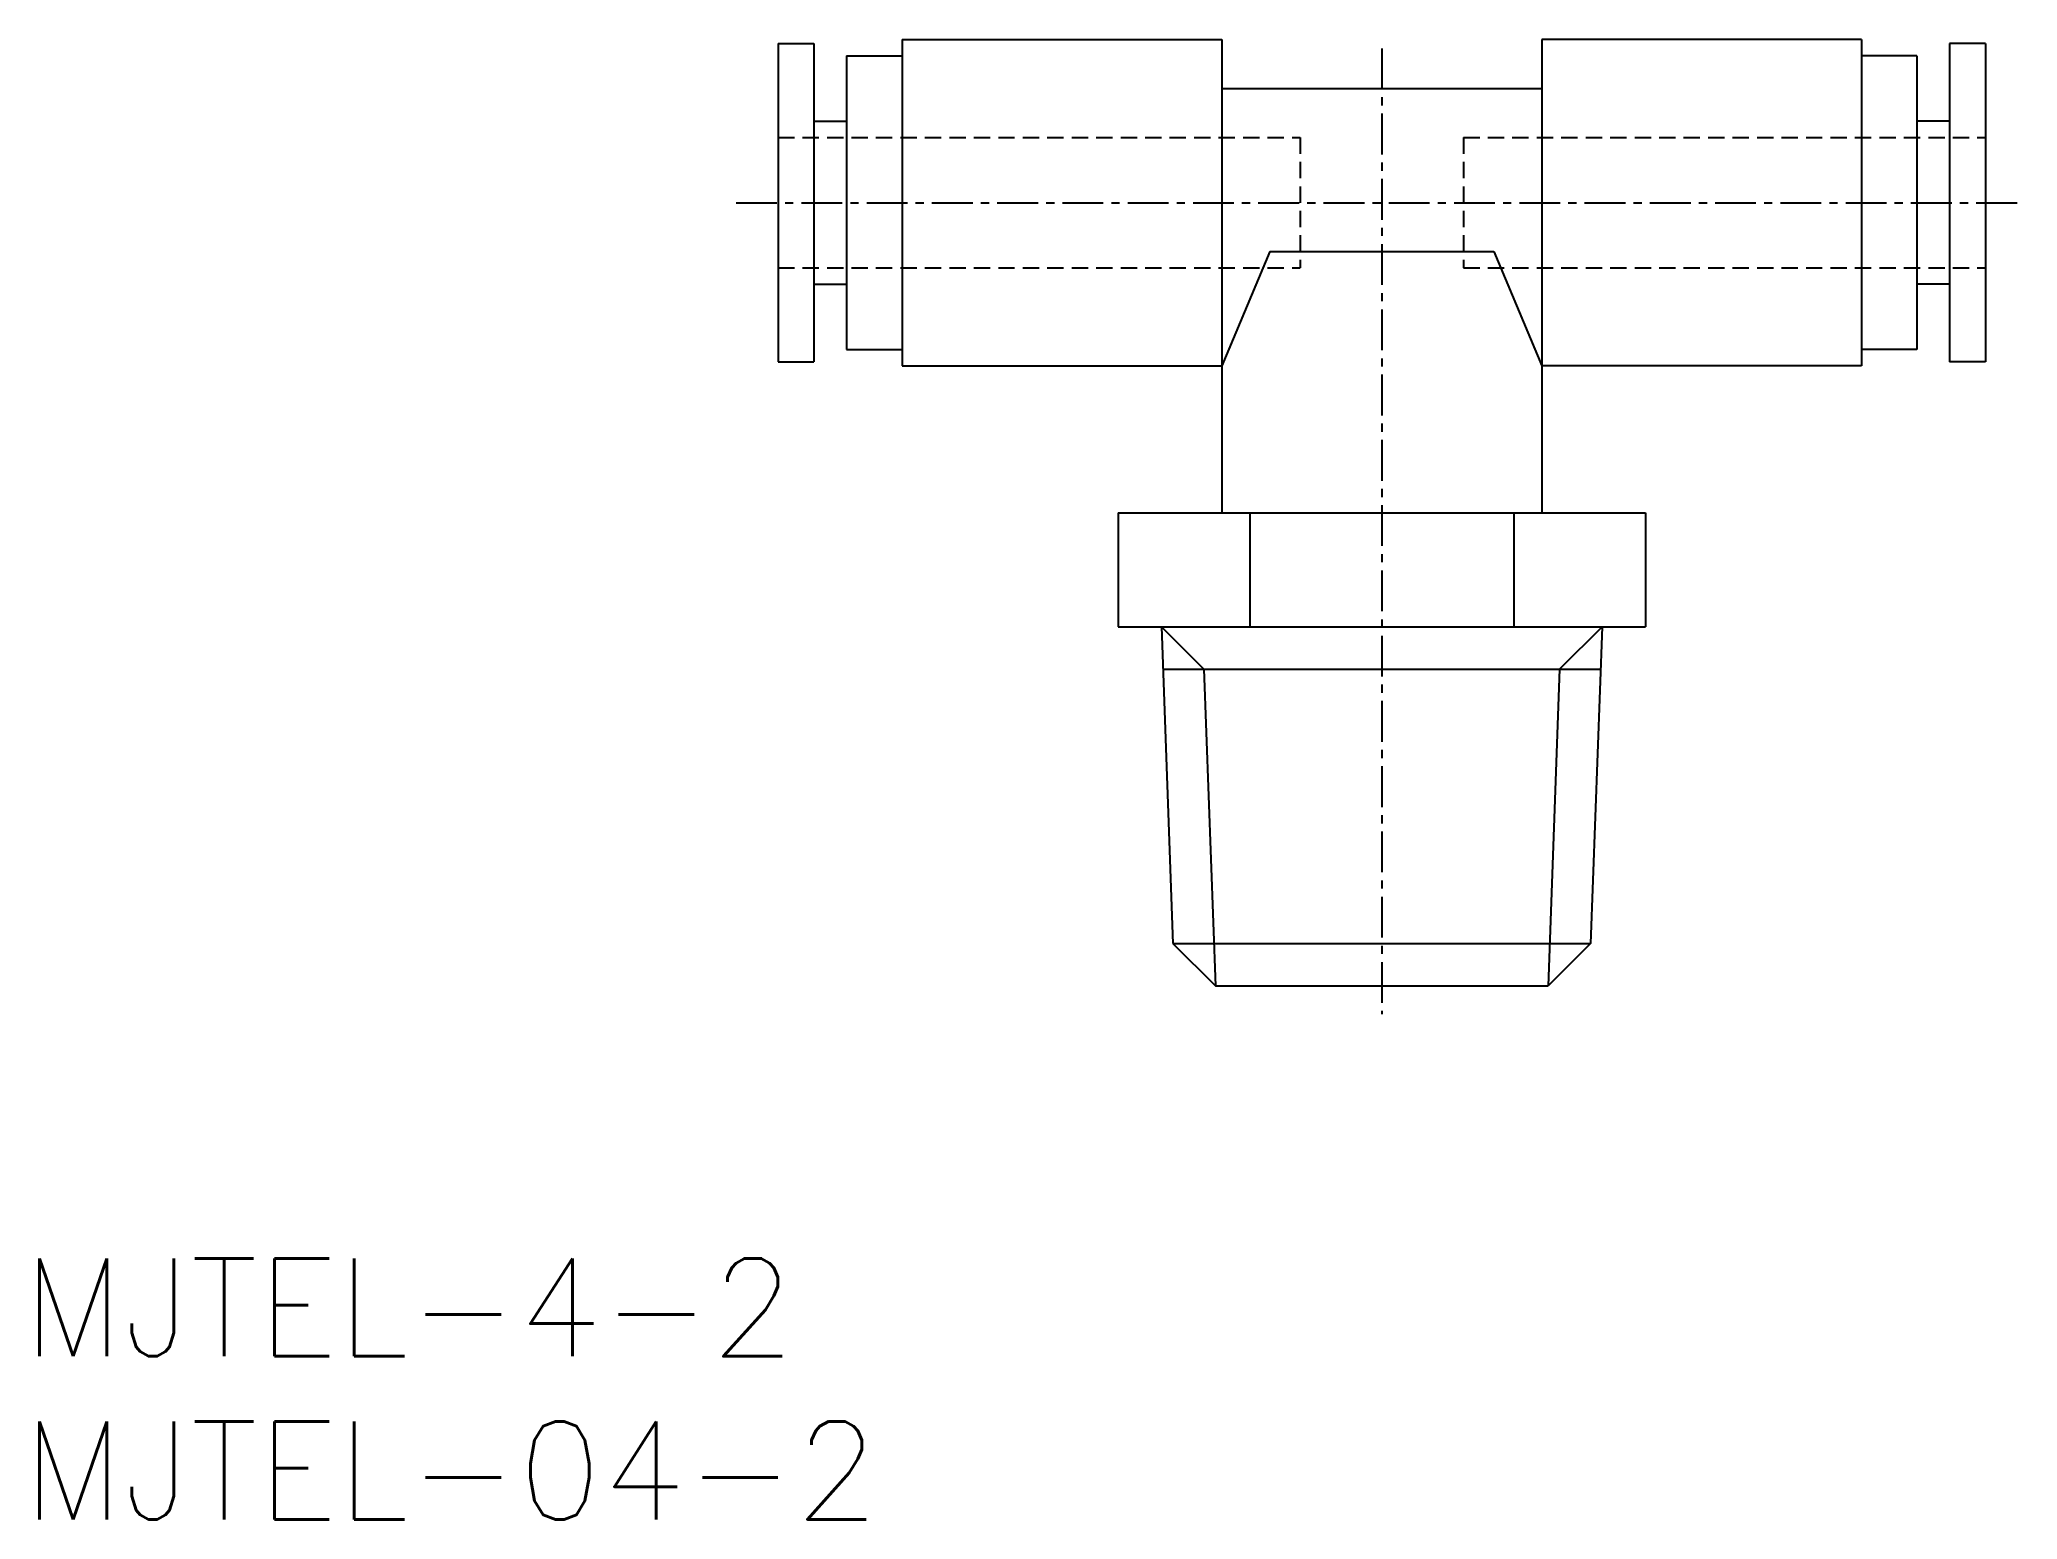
# Model space of a CAD drawing. Extents: x 0.5 to 61.1, y 0 to 45.4.
import ezdxf

# ---------------------------------------------------------------- set-up
doc = ezdxf.new("R2010")
doc.units = 0
doc.linetypes.add('CENTER', pattern=[2, 1.25, -0.25, 0.25, -0.25])
doc.linetypes.add('DASHED', pattern=[0.75, 0.5, -0.25])
doc.layers.get('0').update_dxf_attribs({"linetype": 'CONTINUOUS'})
doc.layers.add('CENTER', color=1, linetype='CENTER')
doc.styles.get("Standard").update_dxf_attribs({"font": 'txt.shx'})

# ---------------------------------------------------------------- blocks, each defined once
blk = doc.blocks.new('*U5')
at = {"color": 7, "linetype": 'CONTINUOUS'}
blk.add_text('MJTEL-04-2', height=3, dxfattribs=at).set_placement((0, 0))
blk = doc.blocks.new('*U6')
at = {"color": 7, "linetype": 'CONTINUOUS'}
blk.add_text('MJTEL-4-2', height=3, dxfattribs=at).set_placement((0, 5))

msp = doc.modelspace()

# ---------------------------------------------------------------- linework, layer by layer
at = {"color": 7, "linetype": 'CONTINUOUS'}
for p, q in [((23.145, 45.228), (24.245, 45.228)), ((23.145, 45.228), (23.145, 35.478)), ((24.245, 45.228), (24.245, 35.478)), ((25.245, 44.853), (26.945, 44.853)), ((25.245, 44.853), (25.245, 35.853)), ((26.945, 45.353), (36.745, 45.353)), ((26.945, 45.353), (26.945, 35.353)), ((36.745, 45.353), (36.745, 30.853)), ((46.545, 45.353), (46.545, 30.853)), ((56.345, 45.353), (46.545, 45.353)), ((56.345, 45.353), (56.345, 35.353)), ((58.045, 44.853), (56.345, 44.853)), ((58.045, 44.853), (58.045, 35.853)), ((60.145, 45.228), (59.045, 45.228)), ((59.045, 45.228), (59.045, 35.478)), ((60.145, 45.228), (60.145, 35.478)), ((36.745, 43.853), (46.545, 43.853)), ((24.245, 42.853), (25.245, 42.853)), ((59.045, 42.853), (58.045, 42.853)), ((38.216, 38.853), (36.745, 35.353)), ((38.216, 38.853), (45.075, 38.853)), ((45.075, 38.853), (46.545, 35.353)), ((24.245, 37.853), (25.245, 37.853)), ((59.045, 37.853), (58.045, 37.853)), ((25.245, 35.853), (26.945, 35.853)), ((58.045, 35.853), (56.345, 35.853)), ((23.145, 35.478), (24.245, 35.478)), ((26.945, 35.353), (36.745, 35.353)), ((56.345, 35.353), (46.545, 35.353)), ((60.145, 35.478), (59.045, 35.478)), ((33.562, 30.853), (49.728, 30.853)), ((33.562, 30.853), (33.562, 27.353)), ((37.604, 30.853), (37.604, 27.353)), ((45.687, 30.853), (45.687, 27.353)), ((49.728, 30.853), (49.728, 27.353)), ((33.562, 27.353), (49.728, 27.353)), ((34.895, 27.353), (35.245, 17.653)), ((48.395, 27.353), (48.045, 17.653)), ((34.942, 26.053), (48.348, 26.053)), ((35.245, 17.653), (36.545, 16.353)), ((35.245, 17.653), (48.045, 17.653)), ((48.045, 17.653), (46.745, 16.353)), ((36.545, 16.353), (46.745, 16.353))]:
    msp.add_line(p, q, dxfattribs=at)
at = {"color": 3, "linetype": 'DASHED'}
for p, q in [((23.145, 42.353), (39.145, 42.353)), ((39.145, 42.353), (39.145, 38.353)), ((44.145, 42.353), (44.145, 38.353)), ((44.145, 42.353), (60.145, 42.353)), ((23.145, 38.353), (39.145, 38.353)), ((44.145, 38.353), (60.145, 38.353))]:
    msp.add_line(p, q, dxfattribs=at)
at = {"color": 3, "linetype": 'CONTINUOUS'}
for p, q in [((34.895, 27.353), (36.195, 26.053)), ((48.395, 27.353), (47.095, 26.053)), ((36.195, 26.053), (36.545, 16.353)), ((47.095, 26.053), (46.745, 16.353))]:
    msp.add_line(p, q, dxfattribs=at)
at = {"layer": 'CENTER', "color": 1, "linetype": 'CENTER'}
for p, q in [((41.645, 45.083), (41.645, 15.486)), ((21.861, 40.353), (61.124, 40.353))]:
    msp.add_line(p, q, dxfattribs=at)

# ---------------------------------------------------------------- block references
at = {"color": 7, "linetype": 'CONTINUOUS'}
for name in ['*U6', '*U5']:
    msp.add_blockref(name, (0, 0), dxfattribs=at)

doc.saveas('drawing.dxf')
